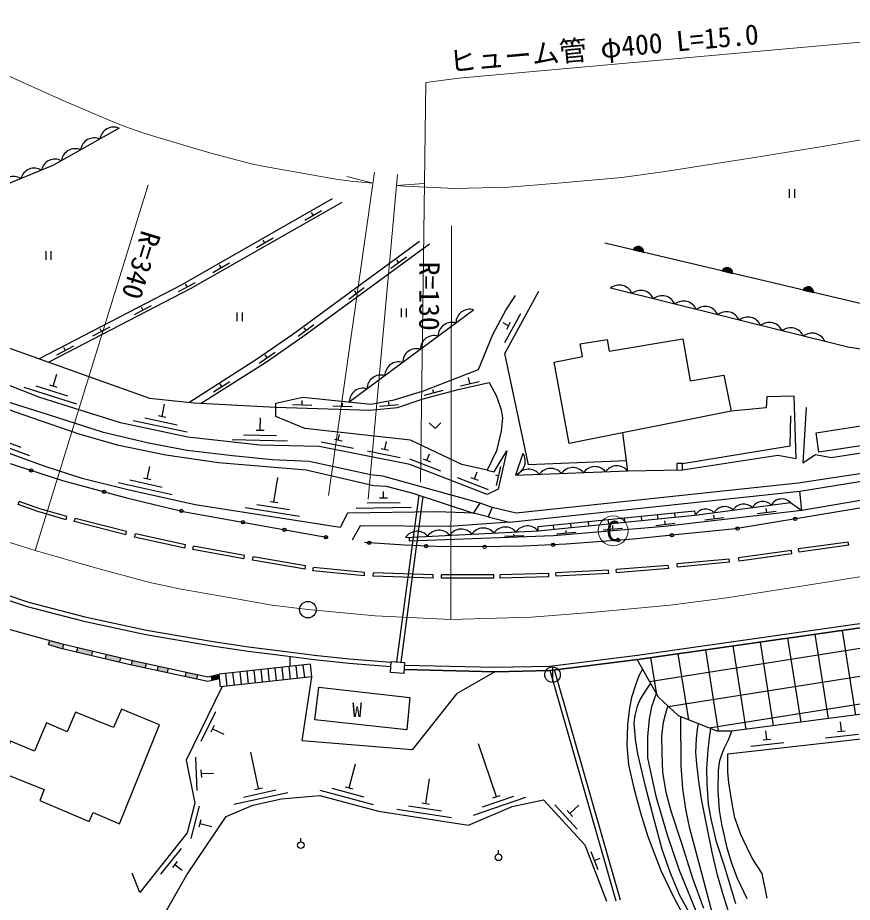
# Model space of a CAD drawing. Units: millimetres at full size, sheet at 1:1000; details may follow other scales. Extents: x 40000 to 680000, y 20000 to 380000.
# Drawn here: x 346841 to 422358, y 238893 to 318961 of the extents above; entities that cross this region are included whole.
import ezdxf
from ezdxf.enums import TextEntityAlignment as Align

# ---------------------------------------------------------------- set-up
doc = ezdxf.new("R2010")
doc.units = ezdxf.units.MM
doc.header["$LTSCALE"] = 1000
doc.linetypes.add('CHAIN', pattern=[18.5, 12, -1.5, 3.5, -1.5])
for name, color, linetype, lineweight in [('M-BGD', 7, 'Continuous', 25), ('M-BGD-HTXT', 7, 'Continuous', 13), ('M-BMK', 2, 'CHAIN', 13), ('M-BMK-SRVR', 3, 'Continuous', 25), ('M-STR-HTXT', 7, 'Continuous', 13)]:
    doc.layers.add(name, color=color, linetype=linetype, lineweight=lineweight)
doc.layers.add('M-BMK-HTXT', color=7, linetype='Continuous')
doc.styles.add('ＭＳ ゴシック', font='')
doc.styles.get('ＭＳ ゴシック').set_extended_font_data('MS Gothic')

msp = doc.modelspace()

# ---------------------------------------------------------------- hatches: boundary and pattern name
at = {"layer": 'M-BGD'}
for points in [[(402535, 297956, -0.82183), (403499, 297727)], [(410586, 296045, -0.82183), (411550, 295816)], [(417905, 294307, -0.82183), (418869, 294078)], [(349745, 262600), (349640, 262214), (350638, 261941), (350929, 261872), (351022, 262261), (350738, 262329)], [(352281, 261962), (352188, 261572), (353552, 261248), (353645, 261637)], [(356082, 260645), (356175, 261035), (354874, 261344), (354782, 260955)], [(358401, 260123), (358485, 260514), (357234, 260785), (357149, 260394)], [(360397, 259692), (360482, 260083), (359567, 260280), (359482, 259889)], [(363047, 259118), (363131, 259509), (362098, 259733), (362013, 259342)], [(365117, 259144), (365083, 259547), (364348, 259384), (364434, 258994)]]:
    msp.add_hatch(color=256, dxfattribs=at).paths.add_polyline_path(points)
h = msp.add_hatch(dxfattribs=at)
h.set_pattern_fill('USER', color=256, style=0, pattern_type=2)
h.set_pattern_definition([(9, (0, 0), (-391.086, 2469.221), []), (99, (0, 0), (-2469.221, -391.086), [])])
h.paths.add_polyline_path([(402965, 260879), (402886, 260869), (404810, 257447), (406635, 255772), (410142, 254384), (411451, 254391), (426680, 256360), (430076, 260248), (429330, 264622)])

# ---------------------------------------------------------------- linework, layer by layer
for p, q in [((416650, 303453), (416650, 302670)), ((417117, 303453), (417117, 302670)), ((372810, 300648), (374330, 301516)), ((373570, 301082), (373430, 301326)), ((368438, 298154), (369958, 299021)), ((369198, 298588), (369059, 298832)), ((402535, 297956), (403499, 297727)), ((349383, 297842), (349383, 297059)), ((349850, 297842), (349850, 297059)), ((380601, 296288), (382012, 297323)), ((364493, 295903), (366013, 296770)), ((365253, 296337), (365114, 296581)), ((381306, 296805), (381140, 297032)), ((410586, 296045), (411550, 295816)), ((361397, 294170), (362936, 295002)), ((362167, 294586), (362033, 294833)), ((376792, 293494), (378203, 294529)), ((377497, 294012), (377331, 294238)), ((417905, 294307), (418869, 294078)), ((357402, 292111), (358955, 292918)), ((358178, 292514), (358049, 292764)), ((366682, 292271), (366682, 291488)), ((367148, 292271), (367148, 291488)), ((376847, 284186), (388098, 292518)), ((381526, 292652), (381526, 291870)), ((381993, 292652), (381993, 291870)), ((390930, 289549), (392368, 292182)), ((353644, 290159), (355197, 290966)), ((354421, 290563), (354291, 290812)), ((372232, 290150), (373643, 291185)), ((372938, 290667), (372771, 290894)), ((391254, 291081), (390761, 291351)), ((391087, 290774), (391422, 291388)), ((350372, 288460), (351925, 289266)), ((351148, 288863), (351018, 289113)), ((368684, 287703), (370123, 288699)), ((369404, 288201), (369244, 288433)), ((350052, 285621), (350390, 286694)), ((364560, 285108), (366037, 286047)), ((386901, 285650), (388607, 286038)), ((387754, 285844), (387629, 286392)), ((347397, 285514), (352166, 284012)), ((348486, 285643), (351348, 284741)), ((349719, 285726), (350386, 285516)), ((365299, 285578), (365148, 285815)), ((383639, 284783), (385329, 285238)), ((384484, 285010), (384411, 285282)), ((372576, 283921), (372589, 284319)), ((359906, 282871), (360139, 283972)), ((371701, 283949), (373450, 283893)), ((375344, 283832), (377093, 283776)), ((376219, 283804), (376228, 284085)), ((379568, 283803), (381311, 283960)), ((380440, 283882), (380415, 284162)), ((358346, 282741), (361281, 282121)), ((359564, 282944), (360249, 282799)), ((368779, 281627), (368804, 282752)), ((357274, 282507), (362166, 281474)), ((343203, 281040), (347900, 279328)), ((344296, 281121), (347115, 280093)), ((367269, 281210), (370269, 281144)), ((368429, 281634), (369129, 281619)), ((375844, 280731), (375945, 281240)), ((401917, 278850), (401597, 281384)), ((366260, 280782), (371258, 280672)), ((374285, 280582), (377227, 279998)), ((375500, 280799), (376187, 280663)), ((380058, 279895), (380198, 280604)), ((378499, 279746), (381441, 279162)), ((379714, 279963), (380401, 279827)), ((383868, 278895), (384096, 279481)), ((382307, 279019), (385103, 277932)), ((383542, 279022), (384194, 278768)), ((358561, 277234), (358806, 278332)), ((388165, 277225), (388415, 277867)), ((390175, 276624), (390564, 278331)), ((356999, 277122), (359927, 276468)), ((358219, 277311), (358902, 277158)), ((370025, 275123), (370376, 277345)), ((386604, 277349), (389400, 276262)), ((387839, 277352), (388492, 277098)), ((390369, 277478), (390095, 277540)), ((355925, 276901), (360804, 275811)), ((379593, 275505), (380293, 275517)), ((379943, 275511), (379934, 276073)), ((381134, 260652), (383156, 275752)), ((381534, 260619), (383542, 275625)), ((346869, 274894), (346964, 275179)), ((368473, 274913), (371436, 274444)), ((369679, 275178), (370371, 275068)), ((377458, 274571), (382457, 274651)), ((378450, 275037), (381450, 275085)), ((389785, 274615), (388700, 275029)), ((367415, 274624), (372354, 273844)), ((389424, 273781), (388081, 274126)), ((389785, 274615), (389424, 273781)), ((393926, 272908), (408069, 274317)), ((403322, 273442), (403282, 273840)), ((404787, 273588), (404747, 273986)), ((406330, 273742), (406290, 274140)), ((408069, 274317), (408138, 273923)), ((409875, 273612), (409836, 273938)), ((413744, 274092), (415482, 274297)), ((414613, 274195), (414573, 274536)), ((351218, 273525), (351295, 273815)), ((351960, 273347), (352032, 273638)), ((356617, 272162), (351960, 273347)), ((356694, 272452), (352032, 273638)), ((395366, 272650), (395327, 273048)), ((396921, 272805), (396881, 273203)), ((398519, 272964), (398479, 273362)), ((400319, 273143), (400280, 273541)), ((401801, 273291), (401761, 273689)), ((404573, 272991), (406311, 273197)), ((405442, 273094), (405402, 273433)), ((409006, 273510), (410744, 273715)), ((356617, 272162), (356694, 272452)), ((357423, 271941), (357495, 272233)), ((362016, 271238), (357495, 272233)), ((393925, 272506), (393926, 272908)), ((395604, 272239), (397348, 272384)), ((396476, 272311), (396457, 272548)), ((399831, 272601), (401575, 272746)), ((400703, 272673), (400676, 272995)), ((361959, 270943), (357423, 271941)), ((382287, 271569), (382278, 271943)), ((390874, 272028), (392623, 272094)), ((391748, 272061), (391742, 272219)), ((421997, 271502), (417501, 270880)), ((422042, 271205), (421997, 271502)), ((361959, 270943), (362016, 271238)), ((362700, 270822), (362751, 271117)), ((367300, 269984), (362700, 270822)), ((367349, 270280), (362751, 271117)), ((416850, 270740), (412069, 270073)), ((416902, 270444), (416850, 270740)), ((417553, 270584), (417501, 270880)), ((422042, 271205), (417553, 270584)), ((367300, 269984), (367349, 270280)), ((368089, 269866), (368137, 270162)), ((372838, 269044), (368089, 269866)), ((372892, 269339), (368137, 270162)), ((411221, 269965), (406497, 269521)), ((411254, 269667), (411221, 269965)), ((412108, 269776), (412069, 270073)), ((416902, 270444), (412108, 269776)), ((372838, 269044), (372892, 269339)), ((373552, 268905), (373596, 269202)), ((378232, 268755), (373596, 269202)), ((405709, 269392), (400989, 269022)), ((405745, 269094), (401016, 268723)), ((405745, 269094), (405709, 269392)), ((406535, 269223), (406497, 269521)), ((411254, 269667), (406535, 269223)), ((378212, 268455), (373552, 268905)), ((378212, 268455), (378232, 268755)), ((379018, 268427), (379029, 268726)), ((384441, 268221), (379018, 268427)), ((384446, 268521), (379029, 268726)), ((384441, 268221), (384446, 268521)), ((389910, 268531), (385182, 268525)), ((385183, 268225), (385182, 268525)), ((389914, 268231), (385183, 268225)), ((389914, 268231), (389910, 268531)), ((394892, 268661), (390504, 268542)), ((390511, 268243), (390504, 268542)), ((394908, 268361), (390511, 268243)), ((394908, 268361), (394892, 268661)), ((400313, 268955), (395546, 268714)), ((395565, 268415), (395546, 268714)), ((400336, 268656), (395565, 268415)), ((400336, 268656), (400313, 268955)), ((401016, 268723), (400989, 269022)), ((349640, 262214), (349745, 262600)), ((350929, 261872), (351022, 262261)), ((352188, 261572), (352281, 261962)), ((353552, 261248), (353645, 261637)), ((354782, 260955), (354874, 261344)), ((356082, 260645), (356175, 261035)), ((371502, 260240), (371502, 261109)), ((357149, 260394), (357234, 260785)), ((358401, 260123), (358485, 260514)), ((359482, 259889), (359567, 260280)), ((373320, 260437), (365083, 259547)), ((371535, 259088), (371411, 260230)), ((372171, 259157), (372047, 260299)), ((372807, 259226), (372684, 260368)), ((373444, 259295), (373320, 260437)), ((360397, 259692), (360482, 260083)), ((362013, 259342), (362098, 259733)), ((363047, 259118), (363131, 259509)), ((365180, 258402), (365083, 259547)), ((365808, 258470), (365685, 259612)), ((366444, 258538), (366321, 259680)), ((367081, 258607), (366957, 259749)), ((367717, 258676), (367593, 259818)), ((368353, 258745), (368230, 259887)), ((368989, 258813), (368866, 259955)), ((369626, 258882), (369502, 260024)), ((370262, 258951), (370139, 260093)), ((370898, 259020), (370775, 260162)), ((400993, 238989), (395006, 259870)), ((395236, 260193), (395236, 258793)), ((401378, 239099), (395407, 259921)), ((364434, 258994), (364348, 259384)), ((373444, 259295), (365180, 258402)), ((364731, 256138), (363416, 253442)), ((364631, 254907), (364325, 254278)), ((421370, 254386), (421278, 255214)), ((364478, 254593), (365489, 254100)), ((414629, 253634), (414542, 254417)), ((419929, 253772), (422911, 254105)), ((421022, 254347), (421718, 254425)), ((390168, 248450), (388544, 253245)), ((413188, 253020), (416170, 253353)), ((414281, 253595), (414977, 253672)), ((368640, 249180), (367922, 252478)), ((362921, 252020), (363062, 249023)), ((376820, 249255), (377404, 251428)), ((363425, 250892), (363458, 250193)), ((363441, 250543), (364565, 250596)), ((383761, 247838), (384110, 250061)), ((367271, 248421), (370202, 249060)), ((368299, 249105), (368982, 249255)), ((374172, 249035), (379001, 247738)), ((375255, 249210), (378152, 248432)), ((376482, 249346), (377158, 249165)), ((366390, 247768), (371275, 248833)), ((388089, 246795), (392825, 248400)), ((388892, 247542), (391733, 248505)), ((389837, 248338), (390500, 248562)), ((363253, 247586), (362516, 244678)), ((382210, 247626), (385174, 247161)), ((383416, 247892), (384107, 247784)), ((395443, 247729), (397476, 245523)), ((396791, 246931), (397618, 247693)), ((381152, 247336), (386092, 246561)), ((396554, 247189), (397028, 246674)), ((363407, 246361), (363235, 245682)), ((363321, 246021), (364411, 245745)), ((372458, 244374), (372458, 244713)), ((361639, 243776), (359771, 241428)), ((390339, 243267), (390339, 243606)), ((398702, 243504), (399327, 241870)), ((399015, 242687), (399540, 242888)), ((361275, 242596), (360839, 242048)), ((361057, 242322), (361711, 241802))]:
    msp.add_line(p, q, dxfattribs=at)
for points in [[(507175, 317544), (505027, 306918), (502559, 300193), (499445, 303709), (496311, 303056), (491928, 295928), (452230, 292989), (433603, 291203), (423697, 292932), (399962, 298567)], [(389309, 277992), (389945, 277860), (391097, 279744), (390311, 276289), (389329, 275807), (382332, 278526), (374104, 280159), (368749, 280277), (362222, 281002), (356153, 282284), (348840, 284588), (341366, 287499), (329788, 292710), (313412, 300671), (305009, 305263), (301568, 307796), (287946, 315483)], [(388700, 275029), (379886, 277459), (378785, 277574), (373216, 278806), (369881, 278932), (366267, 279305), (362173, 279798), (358680, 280441), (354604, 281427), (349643, 283014), (345185, 284398), (339631, 286558), (329789, 290915), (323203, 294127), (314026, 298764), (301496, 304959), (300380, 306780), (287079, 313929)], [(286609, 313087), (299834, 306002), (300595, 304685), (314450, 297874), (329732, 290268), (338816, 286254), (346514, 283323), (352373, 281301), (355829, 280302), (360244, 279386)], [(388081, 274126), (384804, 274239), (376668, 274109), (376030, 272808), (362905, 274881), (356818, 276240), (352677, 277252), (349233, 278364), (339032, 282081), (332562, 284739), (326434, 287546), (320400, 290637), (311389, 295144), (301337, 300344), (295927, 303212), (284719, 309697)], [(356028, 308952), (350010, 305580), (341455, 302098), (329928, 299264), (328664, 298121), (329546, 296752), (330242, 296671), (333921, 295302), (341857, 290554), (358766, 284522), (362779, 284095), (370193, 283716)], [(375309, 302551), (361640, 294752), (348794, 288080)], [(376172, 302243), (362503, 294444), (349657, 287772)], [(362329, 284143), (368454, 288040), (371732, 290309), (383201, 298722)], [(363440, 284062), (369350, 287822), (372628, 290091), (384097, 298504)], [(402033, 277941), (401917, 278850), (393068, 278497), (390905, 288564), (393989, 294211)], [(418191, 283683), (417885, 278680), (419022, 279412), (420454, 279139), (440973, 282360), (461733, 286059), (467038, 287384), (462144, 287393), (461750, 290307), (429930, 287858), (421964, 289128), (400484, 294485)], [(370193, 283716), (378703, 283443), (381207, 283668), (383528, 284462), (386682, 285312), (389498, 285952), (390158, 284710), (390595, 283478), (390722, 282750), (390600, 281540), (390152, 279743), (389309, 277992), (387038, 278521), (382370, 280727), (372829, 281775), (370210, 282866), (370195, 284077), (372650, 284600), (378807, 283993), (380900, 284360), (383552, 285197), (388536, 287124), (389832, 290287), (391016, 292487), (391885, 293820)], [(511684, 292612), (506294, 290633), (498741, 288207), (482252, 287845), (467579, 285006), (445274, 281261), (428793, 278540), (417456, 276835), (391942, 274114), (389785, 274615)], [(548013, 287488), (536907, 288388), (530896, 288957), (527283, 289217), (526361, 288626), (512316, 290052), (498752, 286210), (494468, 284674), (481731, 283872), (468063, 282061), (411800, 272697), (406971, 272203), (402541, 271766), (396457, 271310), (392573, 271118), (388512, 271057), (384678, 271103), (381845, 271224), (378209, 271466)], [(380630, 260598), (376827, 260891), (373700, 261247), (370904, 261584), (367737, 261978), (364513, 262459), (358499, 263492), (353074, 264670), (347855, 266024), (343624, 267442), (338413, 269510), (333218, 271707), (325191, 275317), (315811, 280095), (307994, 284396), (303655, 286967)], [(380599, 260199), (376789, 260493), (373654, 260850), (370856, 261187), (367683, 261582), (364449, 262064), (358423, 263099), (352981, 264281), (347741, 265640), (343486, 267066), (338262, 269140), (333058, 271340), (325018, 274956), (315624, 279741), (307796, 284049), (303460, 286617)], [(457049, 286195), (440373, 282440), (436358, 282196), (419318, 279638), (419074, 281381), (423702, 282101)], [(307289, 284349), (308252, 283397), (311625, 281062), (322090, 274524), (329809, 270010), (332444, 268644), (340428, 265282), (346241, 263558), (350738, 262329), (357118, 260810), (364031, 259315), (365083, 259547)], [(332363, 284281), (335684, 282709), (338300, 281587), (341135, 280409), (345684, 278760), (350903, 277069), (356817, 275464), (361968, 274244), (374935, 271904)], [(392557, 279512), (391880, 277548), (402033, 277941), (407002, 278050), (415635, 279367), (417270, 279058), (417097, 284699), (414627, 284647), (414561, 283642), (411407, 283349)], [(467908, 282882), (417780, 274365), (417616, 276108), (467703, 284215)], [(407000, 278608), (416732, 280208), (416786, 282933)], [(384077, 282305), (384607, 281775), (385137, 282305)], [(360244, 279386), (364996, 278715), (372953, 278051), (379062, 276625), (380169, 276549), (382595, 275937), (388081, 274126), (388700, 275029)], [(407002, 278050), (407000, 278608), (406475, 278607), (406479, 278038)], [(389424, 273781), (391336, 273292), (417616, 276108)], [(351218, 273525), (348671, 274262), (346869, 274894)], [(351295, 273815), (348763, 274548), (346964, 275179)], [(381939, 271926), (393925, 272506), (408116, 273920), (416756, 275080), (417780, 274365)], [(381834, 260352), (390005, 260163), (394976, 260269), (402911, 261275), (429375, 265033), (444314, 267468), (471630, 272143), (474532, 272383), (477020, 272258), (478983, 272035), (484763, 271196), (506913, 269726), (528216, 269753), (533563, 269419), (543662, 272437), (546719, 274401)], [(417780, 274365), (405367, 272898), (395322, 272061), (382287, 271569)], [(391336, 273292), (385888, 272920), (377842, 272974), (377103, 271684)], [(381825, 259953), (390004, 259762), (395006, 259870), (402965, 260879), (429435, 264638), (444380, 267074), (471681, 271746), (474539, 271982), (476988, 271859), (478932, 271639), (484721, 270797), (506900, 269326), (528204, 269353), (533609, 269015), (543831, 272070)], [(444378, 267074), (429435, 264638), (402965, 260879), (395006, 259870), (390004, 259762), (381806, 259953)], [(429330, 264622), (430076, 260248), (426680, 256360), (411451, 254391), (410142, 254384), (406635, 255772), (404810, 257447), (402886, 260869)], [(349640, 262214), (350638, 261941), (357029, 260420), (364032, 258905), (365117, 259144)], [(390004, 259762), (386549, 257754), (382536, 252682), (372572, 253507), (373444, 259295)], [(403377, 259996), (403056, 259389), (402738, 258543), (402393, 257420), (402195, 256500), (402022, 254948), (401944, 253083), (402109, 251345), (402597, 249221), (403192, 247003), (403869, 244843), (405046, 241764), (406186, 239395), (406882, 238092)], [(414641, 239270), (414206, 241511), (413308, 242902), (412822, 243881), (412281, 245040), (411741, 246527), (411515, 247660), (411190, 249703), (411099, 250710), (411099, 252334), (424487, 253828), (432194, 250249), (435462, 246708), (440756, 245989), (446759, 247006), (454519, 251691), (457322, 256072), (457200, 258253), (458832, 258824), (472426, 260198), (476108, 257856)], [(404098, 258713), (403610, 258014), (403191, 257330), (402900, 256646), (402678, 255799), (402600, 255137), (402708, 253660), (402917, 252335), (403601, 249520), (404422, 246308), (405113, 243701), (405867, 241556), (406723, 239534), (407552, 238066)], [(365353, 258420), (362099, 251749), (362862, 247866), (362182, 245182), (357878, 239771), (357211, 241540)], [(404612, 257799), (404192, 256573), (403977, 255502), (403818, 253856), (403827, 251966), (404187, 250280), (404575, 248493), (405601, 244987), (406697, 241791), (408192, 238127)], [(408928, 238340), (407943, 241056), (406935, 244210), (405981, 247150), (405505, 248846), (405218, 250663), (405141, 252350), (405122, 253926), (405284, 255184), (405480, 256017), (405667, 256661)], [(409703, 237842), (408803, 241292), (407647, 245559), (407293, 247315), (407020, 249207), (406866, 251232), (406845, 255689)], [(411374, 237392), (410721, 239375), (410167, 241357), (409690, 243433), (409158, 245957), (408734, 248089), (408506, 249613), (408278, 251432), (408193, 252464), (408250, 253727), (408343, 254567), (408449, 255054)], [(411817, 238762), (410837, 242060), (410060, 244357), (409597, 246456), (409360, 247773), (409213, 249622), (409191, 251007), (409312, 252697), (409439, 253735), (409554, 254617)], [(412838, 239206), (411964, 241043), (411470, 242417), (411021, 243818), (410562, 245956), (410333, 247248), (410222, 248982), (410259, 250859), (410379, 251739), (410567, 252261), (410796, 252888), (411142, 253592), (411451, 254391)], [(359811, 237302), (362149, 241374), (365699, 246655), (368127, 247678), (370708, 248268), (374167, 248570), (379479, 247143), (387625, 245865), (391575, 247565), (394432, 248163), (398172, 244103), (400129, 238986)]]:
    msp.add_lwpolyline(points, dxfattribs=at)
for points in [[(396751, 280414), (395378, 287769), (397934, 288283), (397728, 289432), (400165, 289843), (400353, 288763), (407016, 289898), (407702, 286092), (410739, 286606), (411408, 283349)], [(380631, 260692), (381851, 260594), (381783, 259615), (380567, 259706)], [(374081, 258373), (382329, 257432), (382045, 254505), (373722, 255416)], [(345047, 250777), (349221, 249090), (348851, 248119), (353314, 246213), (353684, 247010), (356054, 245981), (359680, 254954), (356240, 256369), (355505, 254729), (352079, 256107), (351311, 254322), (349461, 255132), (348347, 252582), (346187, 253469)]]:
    msp.add_lwpolyline(points, close=True, dxfattribs=at)
for centre, radius in [((348073, 277986), 150), ((354654, 276051), 150), ((361648, 274319), 150), ((367226, 273295), 150), ((417197, 273595), 150), ((370973, 272619), 150), ((406042, 272111), 150), ((411975, 272726), 150), ((374731, 271941), 150), ((378644, 271437), 150), ((401181, 271664), 150), ((383788, 271141), 150), ((389086, 271066), 150), ((395283, 271252), 150), ((395236, 259493), 700), ((372458, 244074), 300), ((390339, 242967), 300)]:
    msp.add_circle(centre, radius, dxfattribs=at)
for centre, radius, start, end in [((355522, 307809), 1250, 66.13067, 172.39087), ((353777, 306831), 1250, 66.13043, 172.39063), ((352032, 305854), 1250, 66.09202, 172.35223), ((350211, 304914), 1250, 62.24671, 168.50691), ((348342, 304092), 1250, 59.02213, 165.28233), ((346490, 303338), 1250, 59.02214, 165.28235), ((402995, 297747), 505, 357.81432, 155.47251), ((411045, 295835), 505, 357.81432, 155.47251), ((401272, 293516), 1250, 22.86543, 129.12564), ((403213, 293032), 1250, 22.86543, 129.12564), ((418365, 294097), 505, 357.81432, 155.47251), ((405154, 292548), 1250, 22.86543, 129.12564), ((407094, 292064), 1250, 22.86543, 129.12564), ((387741, 291320), 1250, 73.39185, 179.65205), ((409035, 291580), 1250, 22.86543, 129.12564), ((410975, 291096), 1250, 22.86543, 129.12564), ((412916, 290612), 1250, 22.86543, 129.12564), ((386133, 290130), 1250, 73.39185, 179.65205), ((414856, 290128), 1250, 22.86543, 129.12564), ((416797, 289644), 1250, 22.86543, 129.12564), ((384526, 288940), 1250, 73.39185, 179.65205), ((418737, 289160), 1250, 22.86543, 129.12564), ((382919, 287750), 1250, 73.39185, 179.65205), ((381312, 286559), 1250, 73.39185, 179.65205), ((379704, 285369), 1250, 73.39185, 179.65205), ((378097, 284179), 1250, 73.39185, 179.65205), ((391522, 278810), 1250, 287.86981, 34.13002), ((393069, 276844), 1250, 39.08311, 145.34332), ((395068, 276921), 1250, 39.08311, 145.34332), ((397066, 276998), 1250, 39.08311, 145.34332), ((399065, 277075), 1250, 39.08311, 145.34332), ((401063, 277153), 1250, 39.08311, 145.34332), ((410810, 273623), 1087, 44.51853, 150.77874), ((412534, 273855), 1087, 44.51853, 150.77874), ((414257, 274086), 1087, 44.51853, 150.77874), ((415981, 274318), 1087, 44.51853, 150.77874), ((409087, 273392), 1087, 44.51853, 150.77874), ((382974, 271226), 1250, 39.63918, 145.89938), ((384972, 271322), 1250, 39.63918, 145.89938), ((386970, 271419), 1250, 39.63918, 145.89938), ((388967, 271516), 1250, 39.63918, 145.89938), ((390965, 271612), 1250, 39.63918, 145.89938), ((392963, 271709), 1250, 39.63918, 145.89938)]:
    msp.add_arc(centre, radius, start, end, dxfattribs=at)
at = {"layer": 'M-BGD-HTXT'}
msp.add_circle((400717, 272511), 1350, dxfattribs=at)
at = {"layer": 'M-BMK'}
msp.add_lwpolyline([(345728, 271579), (348432, 270744), (353881, 269157), (358812, 267850), (361631, 267232), (365785, 266504), (369851, 265776), (373101, 265382), (379188, 264818), (386036, 264504), (393336, 264692), (399057, 265146), (405888, 265778), (410993, 266465), (419444, 267771), (426563, 268932), (432698, 270019), (440158, 271192), (446422, 272200), (452829, 273182), (459033, 274010), (472567, 276048)], dxfattribs=at)
at = {"layer": 'M-BMK-SRVR'}
msp.add_circle((373101, 265382), 750, dxfattribs=at)
at = {"layer": 'M-STR-HTXT'}
for p, q in [((386749, 313480), (423099, 316757)), ((383275, 276916), (383761, 313110)), ((383761, 313110), (386749, 313480)), ((374969, 275715), (379139, 304968)), ((378997, 303977), (376619, 304585)), ((381218, 304775), (378551, 275378)), ((348432, 270744), (358640, 303839)), ((381128, 303779), (383577, 303951)), ((386036, 264504), (386094, 300110))]:
    msp.add_line(p, q, dxfattribs=at)
for points in [[(300438, 337885), (323706, 325389), (338697, 317473), (342156, 315621), (346507, 313456), (350817, 311529), (355108, 309701), (356538, 309122), (358168, 308527), (359632, 308075), (364322, 306709), (367982, 305740), (369173, 305478), (372585, 304880), (375632, 304334), (377240, 304140), (378997, 303977)], [(381128, 303779), (381883, 303710), (386427, 303501), (391290, 303626), (395722, 303978), (401493, 304511), (405415, 305039), (413330, 306263), (420026, 307355), (426272, 308462), (434035, 309682), (440373, 310702), (447300, 311763), (453553, 312598), (467224, 314657), (478031, 316021), (485647, 316692), (491720, 317194)]]:
    msp.add_lwpolyline(points, dxfattribs=at)

# ---------------------------------------------------------------- texts
at = {"layer": 'M-BGD-HTXT', "style": 'ＭＳ ゴシック'}
msp.add_text('C', height=1833, dxfattribs=at).set_placement((400717, 272511), align=Align.MIDDLE_CENTER)
at = {"layer": 'M-BMK-HTXT', "style": 'ＭＳ ゴシック'}
msp.add_text('W', height=1320, dxfattribs=at).set_placement((377108, 255259), align=Align.BOTTOM_LEFT)
at = {"layer": 'M-STR-HTXT', "style": 'ＭＳ ゴシック'}
msp.add_text('ヒューム管 φ400 L=15.0', height=1833, rotation=5.151, dxfattribs=at).set_placement((386009, 313506), align=Align.BOTTOM_LEFT)
for s, rotation, p in [('R=340', 252.858, (356623, 296992)), ('R=130', 269.906, (382629, 293751))]:
    msp.add_text(s, height=1833, rotation=rotation, dxfattribs=at).set_placement(p, align=Align.BOTTOM_CENTER)

doc.saveas('drawing.dxf')
